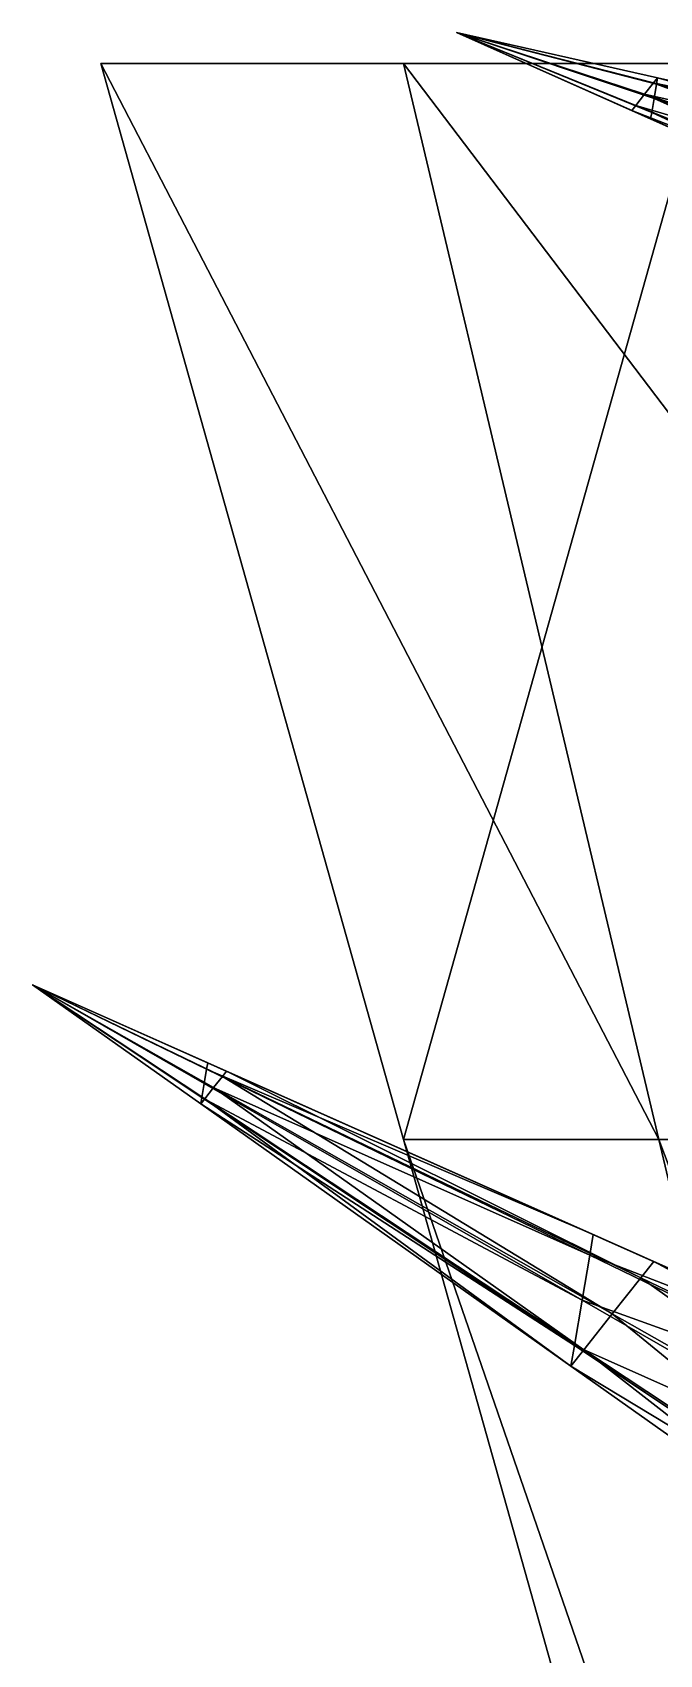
# Model space of a CAD drawing. Header units: metres. Extents: x -1.16 to 1.12, y -2 to 2.02.
# Drawn here: x -1.165 to -0.8, y 1.076 to 2.018 of the extents above; entities that cross this region are included whole.
import ezdxf

# ---------------------------------------------------------------- set-up
doc = ezdxf.new("R2010")
doc.units = ezdxf.units.M

msp = doc.modelspace()

# ---------------------------------------------------------------- linework, layer by layer
at = {"layer": 'Frigate Parent'}
for points in [[(-0.94922, 1.375, 0), (-1.125, 2, 0), (-0.77344, 2, 0)], [(-0.8009, 1.375, -0.06921), (-1.125, 2, 0), (-0.94922, 1.375, 0)], [(-0.8009, 1.375, -0.06921), (-0.94922, 2, -0.08203), (-1.125, 2, 0)], [(-0.77344, 2, 0), (-1.125, 2, 0), (-0.94922, 2, -0.08203)], [(-0.94922, 1.375, 0), (-0.77344, 2, 0), (-0.65259, 1.375, 0)], [(-0.47461, 1.375, -0.22148), (-0.94922, 2, -0.08203), (-0.8009, 1.375, -0.06921)], [(-0.47461, 1.375, -0.22148), (-0.5625, 2, -0.2625), (-0.94922, 2, -0.08203)], [(-0.5625, 2, -0.2625), (-0.77344, 2, 0), (-0.94922, 2, -0.08203)], [(-0.5625, 0), (-0.94922, 1.375, 0), (-0.65259, 1.375, 0)], [(-0.47461, 0, -0.04102), (-0.94922, 1.375, 0), (-0.5625, 0)], [(-0.47461, 0, -0.04102), (-0.8009, 1.375, -0.06921), (-0.94922, 1.375, 0)], [(-0.28125, 0, -0.13125), (-0.8009, 1.375, -0.06921), (-0.47461, 0, -0.04102)], [(-0.28125, 0, -0.13125), (-0.47461, 1.375, -0.22148), (-0.8009, 1.375, -0.06921)]]:
    msp.add_3dface(points, dxfattribs=at)
at = {"layer": 'Pyramid 2'}
for points in [[(-1.16483, 1.46483, 0.41094), (-1.05203, 1.41461, 0.38471), (-1.16483, 1.46483, 0.41094)], [(-1.16483, 1.46483, 0.41094), (-1.05374, 1.41537, 0.37955), (-1.05203, 1.41461, 0.38471)], [(-1.16483, 1.46483, 0.41094), (-1.05374, 1.41537, 0.37955), (-1.16483, 1.46483, 0.41094)], [(-1.16483, 1.46483, 0.41094), (-1.05752, 1.41705, 0.36819), (-1.05374, 1.41537, 0.37955)], [(-1.16483, 1.46483, 0.41094), (-1.05752, 1.41705, 0.36819), (-1.16483, 1.46483, 0.41094)], [(-1.16483, 1.46483, 0.41094), (-1.0613, 1.41874, 0.35683), (-1.05752, 1.41705, 0.36819)], [(-1.16483, 1.46483, 0.41094), (-1.0613, 1.41874, 0.35683), (-1.16483, 1.46483, 0.41094)], [(-1.16483, 1.46483, 0.41094), (-1.06301, 1.4195, 0.35167), (-1.0613, 1.41874, 0.35683)], [(-1.16483, 1.46483, 0.41094), (-1.06301, 1.4195, 0.35167), (-1.16483, 1.46483, 0.41094)], [(-1.16483, 1.46483, 0.41094), (-1.06364, 1.41577, 0.35425), (-1.06301, 1.4195, 0.35167)], [(-1.16483, 1.46483, 0.41094), (-1.06364, 1.41577, 0.35425), (-1.16483, 1.46483, 0.41094)], [(-1.16483, 1.46483, 0.41094), (-1.06503, 1.40757, 0.35993), (-1.06364, 1.41577, 0.35425)], [(-1.16483, 1.46483, 0.41094), (-1.06503, 1.40757, 0.35993), (-1.16483, 1.46483, 0.41094)], [(-1.16483, 1.46483, 0.41094), (-1.06642, 1.39937, 0.36561), (-1.06503, 1.40757, 0.35993)], [(-1.16483, 1.46483, 0.41094), (-1.06642, 1.39937, 0.36561), (-1.16483, 1.46483, 0.41094)], [(-1.16483, 1.46483, 0.41094), (-1.06705, 1.39564, 0.36819), (-1.06642, 1.39937, 0.36561)], [(-1.16483, 1.46483, 0.41094), (-1.06705, 1.39564, 0.36819), (-1.16483, 1.46483, 0.41094)], [(-1.16483, 1.46483, 0.41094), (-1.06471, 1.39861, 0.37077), (-1.06705, 1.39564, 0.36819)], [(-1.16483, 1.46483, 0.41094), (-1.06471, 1.39861, 0.37077), (-1.16483, 1.46483, 0.41094)], [(-1.16483, 1.46483, 0.41094), (-1.05954, 1.40513, 0.37645), (-1.06471, 1.39861, 0.37077)], [(-1.16483, 1.46483, 0.41094), (-1.05954, 1.40513, 0.37645), (-1.16483, 1.46483, 0.41094)], [(-1.16483, 1.46483, 0.41094), (-1.05438, 1.41165, 0.38213), (-1.05954, 1.40513, 0.37645)], [(-1.16483, 1.46483, 0.41094), (-1.05438, 1.41165, 0.38213), (-1.16483, 1.46483, 0.41094)], [(-1.16483, 1.46483, 0.41094), (-1.05203, 1.41461, 0.38471), (-1.05438, 1.41165, 0.38213)], [(-1.06503, 1.40757, 0.35993), (-0.84104, 1.30784, 0.22954), (-1.06364, 1.41577, 0.35425)], [(-1.06364, 1.41577, 0.35425), (-0.83902, 1.31977, 0.22128), (-1.06301, 1.4195, 0.35167)], [(-1.06364, 1.41577, 0.35425), (-0.84104, 1.30784, 0.22954), (-0.83902, 1.31977, 0.22128)], [(-1.06301, 1.4195, 0.35167), (-0.83353, 1.31733, 0.2378), (-1.0613, 1.41874, 0.35683)], [(-1.06301, 1.4195, 0.35167), (-0.83902, 1.31977, 0.22128), (-0.83353, 1.31733, 0.2378)], [(-1.0613, 1.41874, 0.35683), (-0.82145, 1.31195, 0.27414), (-1.05752, 1.41705, 0.36819)], [(-1.0613, 1.41874, 0.35683), (-0.83353, 1.31733, 0.2378), (-0.82145, 1.31195, 0.27414)], [(-1.05752, 1.41705, 0.36819), (-0.80936, 1.30657, 0.31048), (-1.05374, 1.41537, 0.37955)], [(-1.05752, 1.41705, 0.36819), (-0.82145, 1.31195, 0.27414), (-0.80936, 1.30657, 0.31048)], [(-1.05203, 1.41461, 0.38471), (-0.81138, 1.29464, 0.31873), (-1.05438, 1.41165, 0.38213)], [(-1.05374, 1.41537, 0.37955), (-0.80387, 1.30412, 0.32699), (-1.05203, 1.41461, 0.38471)], [(-1.05374, 1.41537, 0.37955), (-0.80936, 1.30657, 0.31048), (-0.80387, 1.30412, 0.32699)], [(-1.05203, 1.41461, 0.38471), (-0.80387, 1.30412, 0.32699), (-0.81138, 1.29464, 0.31873)], [(-1.06642, 1.39937, 0.36561), (-0.84549, 1.2816, 0.24771), (-1.06503, 1.40757, 0.35993)], [(-1.06503, 1.40757, 0.35993), (-0.84549, 1.2816, 0.24771), (-0.84104, 1.30784, 0.22954)], [(-1.05954, 1.40513, 0.37645), (-0.84444, 1.25292, 0.28239), (-1.06471, 1.39861, 0.37077)], [(-1.05438, 1.41165, 0.38213), (-0.82791, 1.27378, 0.30056), (-1.05954, 1.40513, 0.37645)], [(-1.05954, 1.40513, 0.37645), (-0.82791, 1.27378, 0.30056), (-0.84444, 1.25292, 0.28239)], [(-1.05438, 1.41165, 0.38213), (-0.81138, 1.29464, 0.31873), (-0.82791, 1.27378, 0.30056)], [(-1.06705, 1.39564, 0.36819), (-0.84993, 1.25536, 0.26588), (-1.06642, 1.39937, 0.36561)], [(-1.06471, 1.39861, 0.37077), (-0.85195, 1.24343, 0.27414), (-1.06705, 1.39564, 0.36819)], [(-1.06705, 1.39564, 0.36819), (-0.85195, 1.24343, 0.27414), (-0.84993, 1.25536, 0.26588)], [(-1.06642, 1.39937, 0.36561), (-0.84993, 1.25536, 0.26588), (-0.84549, 1.2816, 0.24771)], [(-1.06471, 1.39861, 0.37077), (-0.84444, 1.25292, 0.28239), (-0.85195, 1.24343, 0.27414)], [(-0.84104, 1.30784, 0.22954), (-0.61503, 1.22005, 0.09088), (-0.83902, 1.31977, 0.22128)], [(-0.83902, 1.31977, 0.22128), (-0.60576, 1.21592, 0.11876), (-0.83353, 1.31733, 0.2378)], [(-0.83902, 1.31977, 0.22128), (-0.61503, 1.22005, 0.09088), (-0.60576, 1.21592, 0.11876)], [(-0.83353, 1.31733, 0.2378), (-0.58537, 1.20684, 0.18008), (-0.82145, 1.31195, 0.27414)], [(-0.83353, 1.31733, 0.2378), (-0.60576, 1.21592, 0.11876), (-0.58537, 1.20684, 0.18008)], [(-0.82145, 1.31195, 0.27414), (-0.56498, 1.19776, 0.2414), (-0.80936, 1.30657, 0.31048)], [(-0.82145, 1.31195, 0.27414), (-0.58537, 1.20684, 0.18008), (-0.56498, 1.19776, 0.2414)], [(-0.84549, 1.2816, 0.24771), (-0.61844, 1.19992, 0.10482), (-0.84104, 1.30784, 0.22954)], [(-0.84104, 1.30784, 0.22954), (-0.61844, 1.19992, 0.10482), (-0.61503, 1.22005, 0.09088)], [(-0.80387, 1.30412, 0.32699), (-0.56839, 1.17763, 0.25534), (-0.81138, 1.29464, 0.31873)], [(-0.80936, 1.30657, 0.31048), (-0.55571, 1.19364, 0.26928), (-0.80387, 1.30412, 0.32699)], [(-0.80936, 1.30657, 0.31048), (-0.56498, 1.19776, 0.2414), (-0.55571, 1.19364, 0.26928)], [(-0.80387, 1.30412, 0.32699), (-0.55571, 1.19364, 0.26928), (-0.56839, 1.17763, 0.25534)], [(-0.81138, 1.29464, 0.31873), (-0.59628, 1.14243, 0.22468), (-0.82791, 1.27378, 0.30056)], [(-0.81138, 1.29464, 0.31873), (-0.56839, 1.17763, 0.25534), (-0.59628, 1.14243, 0.22468)], [(-0.84993, 1.25536, 0.26588), (-0.62594, 1.15563, 0.13548), (-0.84549, 1.2816, 0.24771)], [(-0.84549, 1.2816, 0.24771), (-0.62594, 1.15563, 0.13548), (-0.61844, 1.19992, 0.10482)], [(-0.82791, 1.27378, 0.30056), (-0.62417, 1.10722, 0.19402), (-0.84444, 1.25292, 0.28239)], [(-0.82791, 1.27378, 0.30056), (-0.59628, 1.14243, 0.22468), (-0.62417, 1.10722, 0.19402)], [(-0.85195, 1.24343, 0.27414), (-0.63344, 1.11135, 0.16614), (-0.84993, 1.25536, 0.26588)], [(-0.84993, 1.25536, 0.26588), (-0.63344, 1.11135, 0.16614), (-0.62594, 1.15563, 0.13548)], [(-0.84444, 1.25292, 0.28239), (-0.63685, 1.09122, 0.18008), (-0.85195, 1.24343, 0.27414)], [(-0.84444, 1.25292, 0.28239), (-0.62417, 1.10722, 0.19402), (-0.63685, 1.09122, 0.18008)], [(-0.85195, 1.24343, 0.27414), (-0.63685, 1.09122, 0.18008), (-0.63344, 1.11135, 0.16614)]]:
    msp.add_3dface(points, dxfattribs=at)
at = {"layer": 'Pyramid 3'}
for points in [[(-0.91844, 2.01798, 0.41091), (-0.81663, 1.97265, 0.35164), (-0.91844, 2.01798, 0.41091)], [(-0.91844, 2.01798, 0.41091), (-0.81491, 1.97188, 0.3568), (-0.81663, 1.97265, 0.35164)], [(-0.91844, 2.01798, 0.41091), (-0.81491, 1.97188, 0.3568), (-0.91844, 2.01798, 0.41091)], [(-0.91844, 2.01798, 0.41091), (-0.81114, 1.9702, 0.36816), (-0.81491, 1.97188, 0.3568)], [(-0.91844, 2.01798, 0.41091), (-0.81114, 1.9702, 0.36816), (-0.91844, 2.01798, 0.41091)], [(-0.91844, 2.01798, 0.41091), (-0.80736, 1.96852, 0.37951), (-0.81114, 1.9702, 0.36816)], [(-0.91844, 2.01798, 0.41091), (-0.80736, 1.96852, 0.37951), (-0.91844, 2.01798, 0.41091)], [(-0.91844, 2.01798, 0.41091), (-0.80564, 1.96776, 0.38467), (-0.80736, 1.96852, 0.37951)], [(-0.91844, 2.01798, 0.41091), (-0.80564, 1.96776, 0.38467), (-0.91844, 2.01798, 0.41091)], [(-0.91844, 2.01798, 0.41091), (-0.80501, 1.97148, 0.38209), (-0.80564, 1.96776, 0.38467)], [(-0.91844, 2.01798, 0.41091), (-0.80501, 1.97148, 0.38209), (-0.91844, 2.01798, 0.41091)], [(-0.91844, 2.01798, 0.41091), (-0.80362, 1.97968, 0.37641), (-0.80501, 1.97148, 0.38209)], [(-0.91844, 2.01798, 0.41091), (-0.80362, 1.97968, 0.37641), (-0.91844, 2.01798, 0.41091)], [(-0.91844, 2.01798, 0.41091), (-0.80224, 1.98788, 0.37074), (-0.80362, 1.97968, 0.37641)], [(-0.91844, 2.01798, 0.41091), (-0.80224, 1.98788, 0.37074), (-0.91844, 2.01798, 0.41091)], [(-0.91844, 2.01798, 0.41091), (-0.8016, 1.99161, 0.36815), (-0.80224, 1.98788, 0.37074)], [(-0.91844, 2.01798, 0.41091), (-0.8016, 1.99161, 0.36815), (-0.91844, 2.01798, 0.41091)], [(-0.91844, 2.01798, 0.41091), (-0.80395, 1.98865, 0.36557), (-0.8016, 1.99161, 0.36815)], [(-0.91844, 2.01798, 0.41091), (-0.80395, 1.98865, 0.36557), (-0.91844, 2.01798, 0.41091)], [(-0.91844, 2.01798, 0.41091), (-0.80912, 1.98213, 0.3599), (-0.80395, 1.98865, 0.36557)], [(-0.91844, 2.01798, 0.41091), (-0.80912, 1.98213, 0.3599), (-0.91844, 2.01798, 0.41091)], [(-0.91844, 2.01798, 0.41091), (-0.81428, 1.97561, 0.35422), (-0.80912, 1.98213, 0.3599)], [(-0.91844, 2.01798, 0.41091), (-0.81428, 1.97561, 0.35422), (-0.91844, 2.01798, 0.41091)], [(-0.91844, 2.01798, 0.41091), (-0.81663, 1.97265, 0.35164), (-0.81428, 1.97561, 0.35422)], [(-0.80912, 1.98213, 0.3599), (-0.55207, 1.92413, 0.26584), (-0.80395, 1.98865, 0.36557)], [(-0.80395, 1.98865, 0.36557), (-0.54456, 1.93361, 0.2741), (-0.8016, 1.99161, 0.36815)], [(-0.80395, 1.98865, 0.36557), (-0.55207, 1.92413, 0.26584), (-0.54456, 1.93361, 0.2741)], [(-0.8016, 1.99161, 0.36815), (-0.54658, 1.92168, 0.28236), (-0.80224, 1.98788, 0.37074)], [(-0.8016, 1.99161, 0.36815), (-0.54456, 1.93361, 0.2741), (-0.54658, 1.92168, 0.28236)], [(-0.81428, 1.97561, 0.35422), (-0.5686, 1.90326, 0.24767), (-0.80912, 1.98213, 0.3599)], [(-0.80912, 1.98213, 0.3599), (-0.5686, 1.90326, 0.24767), (-0.55207, 1.92413, 0.26584)], [(-0.80362, 1.97968, 0.37641), (-0.55547, 1.8692, 0.3187), (-0.80501, 1.97148, 0.38209)], [(-0.80224, 1.98788, 0.37074), (-0.55102, 1.89544, 0.30053), (-0.80362, 1.97968, 0.37641)], [(-0.80362, 1.97968, 0.37641), (-0.55102, 1.89544, 0.30053), (-0.55547, 1.8692, 0.3187)], [(-0.80224, 1.98788, 0.37074), (-0.54658, 1.92168, 0.28236), (-0.55102, 1.89544, 0.30053)], [(-0.81663, 1.97265, 0.35164), (-0.58513, 1.8824, 0.2295), (-0.81428, 1.97561, 0.35422)], [(-0.81491, 1.97188, 0.3568), (-0.59264, 1.87292, 0.22124), (-0.81663, 1.97265, 0.35164)], [(-0.81663, 1.97265, 0.35164), (-0.59264, 1.87292, 0.22124), (-0.58513, 1.8824, 0.2295)], [(-0.81491, 1.97188, 0.3568), (-0.58715, 1.87047, 0.23776), (-0.59264, 1.87292, 0.22124)], [(-0.81114, 1.9702, 0.36816), (-0.58715, 1.87047, 0.23776), (-0.81491, 1.97188, 0.3568)], [(-0.81428, 1.97561, 0.35422), (-0.58513, 1.8824, 0.2295), (-0.5686, 1.90326, 0.24767)], [(-0.81114, 1.9702, 0.36816), (-0.57506, 1.86509, 0.2741), (-0.58715, 1.87047, 0.23776)], [(-0.80736, 1.96852, 0.37951), (-0.57506, 1.86509, 0.2741), (-0.81114, 1.9702, 0.36816)], [(-0.80501, 1.97148, 0.38209), (-0.55749, 1.85727, 0.32696), (-0.80564, 1.96776, 0.38467)], [(-0.80501, 1.97148, 0.38209), (-0.55547, 1.8692, 0.3187), (-0.55749, 1.85727, 0.32696)], [(-0.80736, 1.96852, 0.37951), (-0.56298, 1.85971, 0.31044), (-0.57506, 1.86509, 0.2741)], [(-0.80564, 1.96776, 0.38467), (-0.56298, 1.85971, 0.31044), (-0.80736, 1.96852, 0.37951)], [(-0.80564, 1.96776, 0.38467), (-0.55749, 1.85727, 0.32696), (-0.56298, 1.85971, 0.31044)]]:
    msp.add_3dface(points, dxfattribs=at)

doc.saveas('drawing.dxf')
